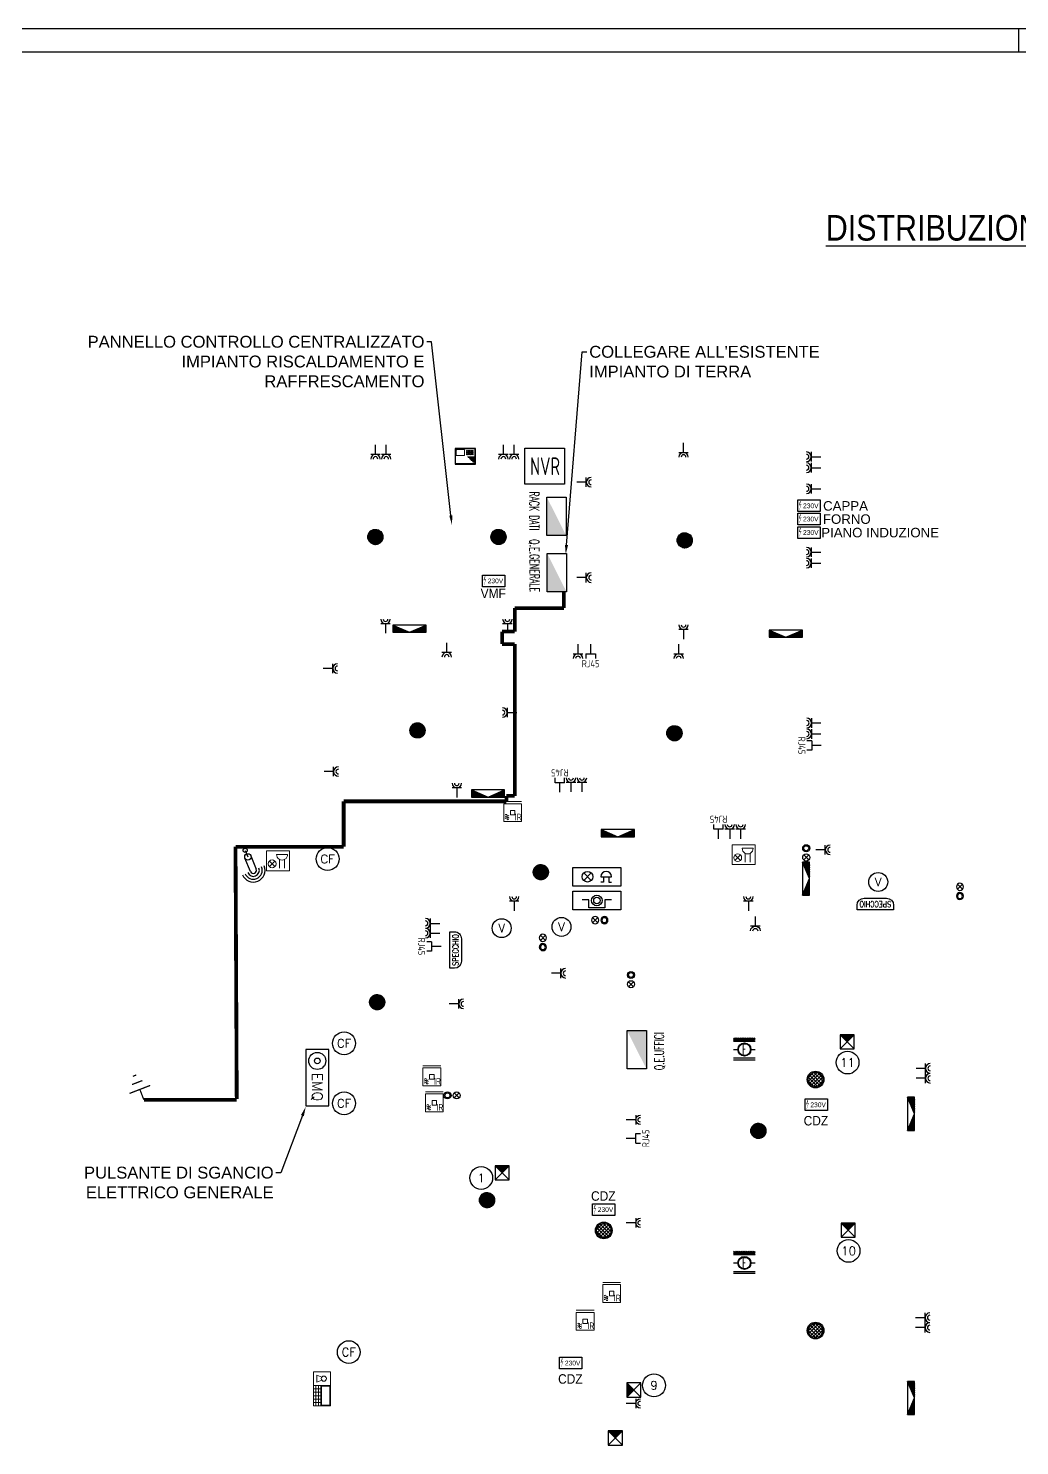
# Model space of a CAD drawing. Header units: millimetres. Extents: x 10519 to 85911, y -3857 to 53173.
# Drawn here: x 12641 to 14731, y -876 to 2112 of the extents above; entities that cross this region are included whole.
import ezdxf
from ezdxf import colors
from ezdxf.entities.mleader import LeaderData, LeaderLine
from ezdxf.enums import TextEntityAlignment as Align
from ezdxf.math import Vec2, Vec3

# ---------------------------------------------------------------- set-up
doc = ezdxf.new("R2010")
doc.units = ezdxf.units.MM
doc.linetypes.add('CENTER', pattern=[2, 1.25, -0.25, 0.25, -0.25])
doc.linetypes.add('CONTINUA', pattern=[0])
for name, color, linetype in [('FM', 240, 'Continuous'), ('IMP. ANTINCENDIO', 4, 'Continuous'), ('QUADRI', 164, 'Continuous'), ('RETE', 14, 'Continuous'), ('RI', 4, 'Continuous'), ('SER', 204, 'Continuous'), ('SERVIZI', 204, 'Continuous'), ('TERRA', 12, 'Continuous'), ('TESTI', 7, 'Continuous'), ('VENT', 40, 'Continuous')]:
    doc.layers.add(name, color=color, linetype=linetype)
doc.layers.add('I - Elettrici', color=240, linetype='Continuous', lineweight=15)
doc.styles.add('2', font='SIMPLEX')
doc.styles.add('ARIAL', font='arial.ttf', dxfattribs={"width": 0.9})
doc.styles.add('IMP-15', font='romans.shx', dxfattribs={"width": 0.6, "height": 7.5})
doc.styles.add('ISOCPEUR', font='isocpeur.ttf')
doc.styles.add('leving', font='simplex.shx', dxfattribs={"width": 0.6})
doc.styles.add('ROMANS', font='romans', dxfattribs={"height": 2.5})
doc.styles.add('simplex.shx', font='simplex.shx', dxfattribs={"width": 0.6})
doc.styles.add('SPAC', font='isocp')
doc.styles.get("Standard").update_dxf_attribs({"font": 'arial.ttf'})
pattern_1 = [(45, (-1.689194822470016, -1.877799873054027), (-0.179605122421383, 0.1796051224213831), [])]

# ---------------------------------------------------------------- blocks, each defined once
blk = doc.blocks.new('Quadro di piano')
blk.add_lwpolyline([(-36.25, 0), (44.24999999999999, 0), (44.24999999999999, -40.49999999999999), (-36.25, -40.49999999999999)], close=True)
blk.add_solid([(44.24999999999999, 0), (-36.25, 0), (-36.25, -40.49999999999999)])
at = {"style": 'IMP-15', "width": 0.6}
for tag, p in [('DENOMINAZIONE', (6.031711748832094, -60.5)), ('CODICE', (6.031711748832094, -50.5))]:
    blk.add_attdef(tag, text='', height=7.5, dxfattribs=at).set_placement(p, align=Align.CENTER)
blk = doc.blocks.new('Rack di piano')
blk.add_lwpolyline([(-36.25, 0), (44.24999999999999, 0), (44.24999999999999, -40.49999999999999), (-36.25, -40.49999999999999)], close=True)
blk.add_solid([(44.24999999999999, 0), (-36.25, 0), (-36.25, -40.49999999999999)])
at = {"style": 'IMP-15', "width": 0.6}
for tag, p in [('NOTASX', (-38.75, -33.5)), ('IP', (41.74999999999999, -38))]:
    blk.add_attdef(tag, text='', height=7.5, dxfattribs=at).set_placement(p, align=Align.RIGHT)
blk.add_attdef('NOTADX', (46.74999999999999, -18.5), '', height=7.5, dxfattribs=at)
for tag, p in [('DENOMINAZIONE', (6.031711748832094, -60.5)), ('CODICE', (6.031711748832094, -50.5))]:
    blk.add_attdef(tag, text='', height=7.5, dxfattribs=at).set_placement(p, align=Align.CENTER)
blk = doc.blocks.new('Riv Incendio Controsoffitto')
h = blk.add_hatch()
h.set_pattern_fill('ANSI31', color=256, scale=0.55)
h.set_pattern_definition([(45, (0.8309626492892986, -11.83273670410008), (-1.234785216647008, 1.234785216647008), [])])
h.paths.add_polyline_path([(-31.19240684455844, 14.97834110852964), (-31.19240684455843, 8.078194321567208), (14.57315385877247, 8.07819432156721), (14.57315385877247, 14.97834110852964)])
for p, q in [((-31.19240684455843, 8.078194321567208), (14.57315385877247, 8.078194321567208)), ((-31.19240684455844, -9.767988149429575), (-22.05962649289299, -9.767988149429584)), ((-31.19240684455842, -27.61417062042636), (14.57315385877246, -27.61417062042636)), ((5.440373507107023, -9.767988149429584), (14.57315385877247, -9.767988149429595)), ((-31.19240684455842, -31.46417062042637), (14.57315385877246, -31.46417062042637))]:
    blk.add_line(p, q)
for radius in [13.75, 12.65]:
    blk.add_circle((-8.30962649289298, -9.767988149429584), radius)
at = {"ltscale": 0.3, "insert": (-8.30962649289298, -9.767988149429584), "char_height": 22, "width": 30.82350944771315, "attachment_point": 5, "style": 'simplex.shx'}
blk.add_mtext('F', dxfattribs=at)
blk = doc.blocks.new('Rivelatore fumo in ambiente')
at = {"layer": 'RI'}
h = blk.add_hatch(dxfattribs=at)
h.set_pattern_fill('ANSI31', color=256, scale=0.08)
h.set_pattern_definition(pattern_1)
h.paths.add_polyline_path([(-8.445974112350084, 6.611000634729863, 0.4142135623730951), (-24.44597411235009, -9.388999365270138), (-8.445974112350084, -9.388999365270138)])
h = blk.add_hatch(dxfattribs=at)
h.set_pattern_fill('ANSI31', color=256, scale=0.08)
h.set_pattern_definition(pattern_1)
h.paths.add_polyline_path([(-8.445974112350084, 6.611000634729863), (-8.445974112350086, -9.388999365270138), (7.554025887649914, -9.388999365270138, 0.4142135623730951)])
h = blk.add_hatch(dxfattribs=at)
h.set_pattern_fill('ANSI31', color=256, scale=0.08)
h.set_pattern_definition(pattern_1)
h.paths.add_polyline_path([(-8.445974112350083, -9.388999365270138), (-24.44597411235009, -9.388999365270138, 0.4142135623730951), (-8.445974112350084, -25.38899936527014)])
h = blk.add_hatch(dxfattribs=at)
h.set_pattern_fill('ANSI31', color=256, scale=0.08)
h.set_pattern_definition(pattern_1)
h.paths.add_polyline_path([(7.554025887649914, -9.388999365270138), (-8.445974112350083, -9.388999365270138), (-8.445974112350084, -25.38899936527014, 0.4142135623730951)])
for p, q in [((-8.445974112350084, 6.611000634729863), (-8.445974112350084, -25.38899936527013)), ((7.554025887649914, -9.388999365270138), (-24.44597411235009, -9.388999365270138))]:
    blk.add_line(p, q, dxfattribs=at)
blk.add_circle((-8.445974112350086, -9.388999365270138), 16, dxfattribs=at)
blk = doc.blocks.new('*U30')
at = {"layer": 'FM'}
for p, q in [((-10, 0), (10, 0)), ((0, 0), (0, 20))]:
    blk.add_line(p, q, dxfattribs=at)
for radius in [10, 5]:
    blk.add_arc((0, -10), radius, 0, 180, dxfattribs=at)
blk = doc.blocks.new('*U36')
at = {"layer": 'SERVIZI'}
for p, q in [((-9.999999999999998, 0), (10.00000000000001, 0)), ((-9.999999999999998, 0), (-9.999999999999998, -10)), ((0, 19.99999999999999), (0, 0)), ((10.00000000000001, 0), (10.00000000000001, -10))]:
    blk.add_line(p, q, dxfattribs=at)
at = {"layer": 'SERVIZI', "style": 'SPAC', "width": 0.8}
blk.add_text('RJ45', height=15, dxfattribs=at).set_placement((0, -21.03133203075072), align=Align.MIDDLE_CENTER)
blk = doc.blocks.new('WCspecchio')
at = {"layer": 'FM'}
blk.add_lwpolyline([(-25.7113368309183, 0), (25.7113368309183, 0), (25.71133683091876, -6.487491494081041, -0.4142135623730951), (15.71133683091875, -16.48749149408104), (-15.7113368309183, -16.48749149408104, -0.4142135623730951), (-25.7113368309183, -6.487491494081041)], format="xyb", close=True, dxfattribs=at)
at = {"layer": 'TESTI', "linetype": 'CONTINUA', "style": '2', "width": 0.8}
blk.add_text('SPECCHIO', height=8, dxfattribs=at).set_placement((-0.0402811639578431, -12.09948095869276), align=Align.CENTER)
blk = doc.blocks.new('CIVI-WCDIS-02')
for p, q in [((11.69669914109658, 5.303300858893861), (22.30330085890478, -5.303300858895227)), ((22.30330085890205, 5.303300858900683), (11.69669914110204, -5.303300858896592))]:
    blk.add_line(p, q)
blk.add_lwpolyline([(-2.5, -7.5, 0, 0, 0), (-2.5, -15, 3.75, 0, 0), (-2.5, -22.5, 0, 0, 0)], format="xyseb")
for centre, radius in [((-2.5, 0), 7.5), ((-2.5, 0), 5.25), ((17, -9e-16), 7.500000000002776)]:
    blk.add_circle(centre, radius)
at = {"style": 'IMP-15', "width": 0.6, "flags": 4}
blk.add_attdef('NOTASX', text='', height=7.5, dxfattribs=at).set_placement((-22.50000000000068, -3.26232245701e-05), align=Align.MIDDLE_RIGHT)
blk.add_attdef('NOTADX', text='', height=7.5, dxfattribs=at).set_placement((32.80184139308696, -3.26232245701e-05), align=Align.MIDDLE_LEFT)
at = {"style": 'IMP-15', "width": 0.6}
blk.add_attdef('CODICE', text='', height=7.5, dxfattribs=at).set_placement((0.3423592457041558, -34.45221759635077), align=Align.TOP_CENTER)
blk = doc.blocks.new('CIVI-WCTAC-01')
for p, q in [((3.696699141095223, 5.303300858892497), (14.30330085890341, -5.303300858896592)), ((14.30330085890068, 5.303300858899318), (3.69669914110068, -5.303300858897956))]:
    blk.add_line(p, q)
for centre, radius in [((-10.50000000000136, -1.3649e-12), 7.5), ((-10.50000000000136, -1.3649e-12), 5.25), ((9.000000000000682, 6.812e-13), 7.5)]:
    blk.add_circle(centre, radius)
at = {"style": 'IMP-15', "width": 0.6, "flags": 4}
blk.add_attdef('NOTASX', text='', height=7.5, dxfattribs=at).set_placement((-22.7182696660837, -3.26232245701e-05), align=Align.MIDDLE_RIGHT)
blk.add_attdef('NOTADX', text='', height=7.5, dxfattribs=at).set_placement((20.95082060828659, -3.26232245701e-05), align=Align.MIDDLE_LEFT)
at = {"style": 'IMP-15', "width": 0.6}
blk.add_attdef('CODICE', text='', height=7.5, dxfattribs=at).set_placement((0.3423592457041593, -12.27037842778898), align=Align.TOP_CENTER)
blk = doc.blocks.new('BLQUA')
for p, q in [((15, 15), (-15, -15)), ((15, -15), (-15, 15)), ((0.707106781186667, 0.707106781186667), (-13.58578643762667, 15)), ((1.414213562373333, 1.414213562373333), (-12.17157287525333, 15)), ((2.12132034356, 2.121320343559546), (-10.75735931288, 15)), ((2.828427124746667, 2.828427124746212), (-9.343145750507574, 15)), ((3.535533905933334, 3.535533905932425), (-7.928932188135149, 15)), ((4.242640687120001, 4.242640687119092), (-6.514718625760906, 15)), ((4.949747468305758, 4.949747468305758), (-5.100505063388482, 15)), ((5.656854249492425, 5.656854249492425), (-3.686291501015148, 15)), ((6.363961030679092, 6.363961030679092), (-2.272077938641814, 15)), ((7.07106781186485, 7.071067811865759), (-0.8578643762684806, 15)), ((7.778174593051517, 7.778174593051971), (0.5563491861048533, 15)), ((8.485281374238184, 8.485281374238639), (1.970562748477277, 15)), ((9.19238815542485, 9.19238815542485), (3.384776310850611, 15)), ((9.899494936611516, 9.899494936611516), (4.798989873223035, 15)), ((10.60660171779818, 10.60660171779818), (6.213203435596369, 15)), ((11.31370849898485, 11.31370849898485), (7.627416997969703, 15)), ((12.02081528017152, 12.02081528017152), (9.041630560343037, 15)), ((12.72792206135818, 12.72792206135773), (10.45584412271637, 15)), ((13.43502884254485, 13.4350288425444), (11.8700576850897, 15)), ((14.14213562373152, 14.14213562373061), (13.28427124746122, 15))]:
    blk.add_line(p, q)
blk.add_lwpolyline([(-15, -15), (15, -15), (15, 15), (-15, 15)], close=True)
blk = doc.blocks.new('16A')
at = {"layer": 'FM'}
for p, q in [((-10, 0), (10, 0)), ((0, 0), (0, 20))]:
    blk.add_line(p, q, dxfattribs=at)
for radius in [10, 5]:
    blk.add_arc((0, -10), radius, 0, 180, dxfattribs=at)
blk = doc.blocks.new('Diffusore sonoro a controsoffitto')
at = {"layer": 'SERVIZI', "ltscale": 15}
h = blk.add_hatch(dxfattribs=at)
h.set_pattern_fill('ANSI37', color=256, scale=1.65)
h.set_pattern_definition([(45, (90447.59426358789, 60881.36756806298), (-3.704355649941025, 3.704355649941025), []), (135, (90447.59426358789, 60881.36756806298), (-3.704355649941025, -3.704355649941025), [])])
h.paths.add_polyline_path([(-15.88043164316754, -0.2170253163328084, 1), (14.91956835683245, -0.2170253163328084, 1)])
at = {"layer": 'SERVIZI'}
blk.add_circle((-0.4804316431821008, -0.2170253163328084), 17.6, dxfattribs=at)
at = {"layer": 'SERVIZI', "ltscale": 15}
blk.add_circle((-0.4804316431675489, -0.2170253163328084), 15.4, dxfattribs=at)
blk = doc.blocks.new('SENS')
at = {"lineweight": 9}
for p, q in [((1099.134747244226, 657.3804964153707), (1098.926747244226, 657.3804964153707)), ((1098.926747244226, 657.3804964153707), (1098.926747244226, 657.1724964153706)), ((1099.134747244226, 657.1724964153706), (1099.134747244226, 657.3804964153707)), ((1098.926747244226, 657.1724964153706), (1099.134747244226, 657.1724964153706)), ((1099.134747244226, 657.1470358898476), (1098.926747244226, 657.1470358898476))]:
    blk.add_line(p, q, dxfattribs=at)
blk.add_lwpolyline([(1099.056747244226, 657.2504964153708), (1099.056747244226, 657.3024964153707), (1099.004747244226, 657.3024964153707), (1099.004747244226, 657.2504964153708)], close=True, dxfattribs=at)
for points in [[(1099.116547244226, 657.3492964153706, -1), (1099.095747244226, 657.3492964153706, 1), (1099.074947244226, 657.3492964153706, 1)], [(1099.116547244226, 657.3284964153708, -1), (1099.095747244226, 657.3284964153708, 1), (1099.074947244226, 657.3284964153708, 1)], [(1099.116547244226, 657.3076964153706, -1), (1099.095747244226, 657.3076964153706, 1), (1099.074947244226, 657.3076964153706, 1)]]:
    blk.add_lwpolyline(points, format="xyb", dxfattribs=at)
at = {"lineweight": 9, "style": 'SPAC', "width": 0.8}
blk.add_text('IR', height=0.0779999999999956, rotation=180, dxfattribs=at).set_placement((1098.965747244226, 657.3674964153706), align=Align.CENTER)
blk = doc.blocks.new('OPVE-ALIM-230')
blk.add_lwpolyline([(-9.455198567473415, 15.33333333333333), (84.57134309618633, 15.33333333333333), (84.57134309618633, -33.73333333333333), (-9.455198567473415, -33.73333333333333)], close=True)
at = {"linetype": 'Continuous'}
blk.add_lwpolyline([(1.802174335885014, 10.17571498164713, 3.199999999999999, 2.133333333333333, 0), (-3.531158997448319, -5.824285018352869, 2.133333333333333, 1.599999999999999, 0), (4.46884100255168, -3.157618351686203, 1.599999999999999, 1.066666666666666, 0), (-0.8644923307816538, -19.1576183516862, 4.266666666666666, 0, 0), (-3.531158997448319, -27.15761835168621, 4.266666666666666, 2.133333333333333, 0)], format="xyseb", dxfattribs=at)
at = {"style": 'ARIAL'}
blk.add_text('230V', height=20, dxfattribs=at).set_placement((12.67501831482829, -9.2), align=Align.MIDDLE_LEFT)
at = {"style": 'IMP-15', "width": 0.6}
blk.add_attdef('CODICE', text='', height=20, dxfattribs=at).set_placement((46.56953954396521, -63.2), align=Align.MIDDLE_CENTER)
blk = doc.blocks.new('BLCF')
blk.add_circle((0, 0), 20)
at = {"style": 'ROMANS'}
blk.add_text('CF', height=15, dxfattribs=at).set_placement((0, 0), align=Align.MIDDLE)
blk = doc.blocks.new('*U122')
at = {"layer": 'SERVIZI'}
for p, q in [((-10.46598108406978, 12.53160484207341), (-18.73355428519979, 42.02475285304994)), ((-5.840497531045287, 45.63895810714872), (2.427075670077714, 16.14581009617024)), ((0, 0), (-4.019452706996525, 14.33870746912358))]:
    blk.add_line(p, q, dxfattribs=at)
for centre, radius in [((-4.019452706996525, 14.33870746912358), 6.695024124011977), ((0, 0), 4.318067000378504)]:
    blk.add_circle(centre, radius, dxfattribs=at)
for radius in [24.69502412401197, 18.69502412401197, 12.69502412401197, 6.695024124011977]:
    blk.add_arc((-12.28702590811953, 43.83185548010206), radius, 15.659343932352, 195.6593439323519, dxfattribs=at)
blk = doc.blocks.new('RIVA-CR-01_BIS')
for p, q in [((21.57102682143159, 32.87013610885424), (-21.57102682143159, 32.87013610885424)), ((-21.57102682143159, 32.87013610885424), (-21.57102682143159, 0)), ((21.57102682143159, 0), (21.57102682143159, 32.87013610885424)), ((-21.57102682143159, 0), (21.57102682143159, 0))]:
    blk.add_line(p, q)
at = {"linetype": 'Continuous', "lineweight": 9}
for p, q in [((-20.54383506802697, 1.027191753382794), (-20.54383506802697, 31.84294435544871)), ((-20.54383506802697, 31.84294435544871), (0, 31.84294435544871)), ((20.54383506802697, 31.84294435544871), (0, 31.84294435544871)), ((20.54383506802697, 1.027191753382794), (20.54383506802697, 31.84294435544871)), ((0, 1.027191753382794), (-20.54383506802697, 1.027191753382794)), ((0, 1.027191753382794), (20.54383506802697, 1.027191753382794))]:
    blk.add_line(p, q, dxfattribs=at)
at = {"lineweight": 9}
for p, q in [((4.918835068026965, 15.08969175338279), (18.98133506802696, 15.08969175338279)), ((6.481335068026965, 13.52719175338279), (18.98133506802696, 13.52719175338279)), ((8.043835068026965, 11.96469175338279), (18.98133506802696, 11.96469175338279)), ((9.606335068026965, 10.40219175338279), (18.98133506802696, 10.40219175338279)), ((11.16883506802696, 8.839691753382795), (18.98133506802696, 8.839691753382795)), ((12.73133506802696, 7.277191753382794), (18.98133506802696, 7.277191753382794)), ((14.29383506802696, 5.714691753382794), (18.98133506802696, 5.714691753382794)), ((15.85633506802696, 4.152191753382794), (18.98133506802696, 4.152191753382794))]:
    blk.add_line(p, q, dxfattribs=at)
at = {"linetype": 'Continuous', "lineweight": 9}
for points in [[(-10.25020516411314, 17.95414331463234), (-17.95414331462962, 17.95414331463234, -0.4142135623730949), (-18.98133506802696, 18.98133506803333), (-18.98133506802696, 29.25325260204317, -0.4142135623730949), (-17.95414331462962, 30.28044435544871), (-10.25020516411314, 30.28044435544871)], [(-10.25020516411314, 17.95414331463234), (-2.546267013596661, 17.95414331463234, 0.4142135623730949), (-1.519075260192039, 18.98133506803333), (-1.519075260192039, 29.25325260204317, 0.4142135623730949), (-2.546267013596661, 30.28044435544871), (-10.25020516411314, 30.28044435544871)]]:
    blk.add_lwpolyline(points, format="xyb", dxfattribs=at)
for centre in [(3.34922938352247, 27.73417734184477), (3.34922938352247, 24.11729383503825), (3.34922938352247, 20.50041032823628), (6.430804643732699, 27.73417734184477), (6.430804643732699, 24.11729383503825), (6.430804643732699, 20.50041032823628), (9.512379903928377, 27.73417734184477), (9.512379903928377, 24.11729383503825), (9.512379903928377, 20.50041032823628), (12.59395516412041, 27.73417734184477), (12.59395516412041, 24.11729383503825), (12.59395516412041, 20.50041032823628), (15.67553042431245, 27.73417734184477), (15.67553042431245, 24.11729383503825), (15.67553042431245, 20.50041032823628)]:
    blk.add_circle(centre, 1.027191753401577, dxfattribs=at)
blk = doc.blocks.new('*U111')
at = {"layer": 'FM'}
for p, q in [((-10, 0), (10, 0)), ((0, 0), (0, 20))]:
    blk.add_line(p, q, dxfattribs=at)
for radius in [10, 5]:
    blk.add_arc((0, -10), radius, 0, 180, dxfattribs=at)
blk = doc.blocks.new('*U112')
at = {"layer": 'FM'}
for p, q in [((-10, 0), (10, 0)), ((0, 0), (0, 20))]:
    blk.add_line(p, q, dxfattribs=at)
for radius in [10, 5]:
    blk.add_arc((0, -10), radius, 0, 180, dxfattribs=at)
blk = doc.blocks.new('C')
blk.add_circle((0, 0), 20)
at = {"style": 'ROMANS'}
blk.add_attdef('S', text='', height=18, dxfattribs=at).set_placement((0, 0), align=Align.MIDDLE_CENTER)
blk = doc.blocks.new('Qtes')
at = {"layer": 'VENT', "linetype": 'Continuous'}
for p, q in [((-34.99999999999977, 15), (2.274e-13, 0)), ((-34.99999999999977, 13.36804862017197), (-3.807886552931677, 0)), ((-34.99999999999977, 11.73609724034395), (-7.615773105863127, 0)), ((-34.99999999999977, 10.10414586051592), (-11.42365965879548, 0)), ((-34.99999999999977, 8.472194480688813), (-15.23154621172739, 0)), ((-34.99999999999977, 6.840243100860789), (-19.03943276465929, 0)), ((-34.99999999999977, 5.208291721032765), (-22.84731931759075, 0)), ((-34.99999999999977, 3.57634034120474), (-26.6552058705222, 0)), ((-34.99999999999977, 1.944388961376716), (-30.4630924234541, 0)), ((2.274e-13, 0), (35.00000000000023, 15)), ((34.99999999999977, 13.36804862017197), (3.807886552932131, 0)), ((34.99999999999977, 11.73609724034395), (7.615773105863581, 0)), ((34.99999999999977, 10.10414586051592), (11.42365965879548, 0)), ((34.99999999999977, 8.472194480688813), (15.23154621172739, 0)), ((34.99999999999977, 6.840243100860789), (19.03943276465929, 0)), ((34.99999999999977, 5.208291721032765), (22.84731931759075, 0)), ((34.99999999999977, 3.57634034120474), (26.65520587052265, 0)), ((34.99999999999977, 1.944388961376716), (30.4630924234541, 0))]:
    blk.add_line(p, q, dxfattribs=at)
at = {"layer": 'VENT'}
for p, q in [((-34.99999999999977, 15), (-34.99999999999977, 0)), ((35.00000000000023, 15), (-34.99999999999977, 15)), ((-34.99999999999977, 0.0716485793827815), (-34.78505426185234, 0)), ((-34.99999999999977, 0), (35.00000000000023, 0)), ((34.78505426185279, 0), (35.00000000000023, 0.0716485793827815)), ((35.00000000000023, 0), (35.00000000000023, 15))]:
    blk.add_line(p, q, dxfattribs=at)
blk = doc.blocks.new('*U118')
at = {"layer": 'FM'}
for p, q in [((-10, 0), (10, 0)), ((0, 0), (0, 20))]:
    blk.add_line(p, q, dxfattribs=at)
for radius in [10, 5]:
    blk.add_arc((0, -10), radius, 0, 180, dxfattribs=at)
blk = doc.blocks.new('TER1')
at = {"const_width": 0.2152286527098424}
for points in [[(0, -0.625), (0, 0)], [(-1.875, -1.875), (1.875, -1.875)], [(0, -0.625), (0, -1.875)], [(-0.9375, -3.125), (0.9375, -3.125)], [(-0.3125, -4.375), (0.3125, -4.375)]]:
    blk.add_lwpolyline(points, dxfattribs=at)
blk = doc.blocks.new('Pemq')
for p, q in [((78.80827622308243, 20), (-20, 20)), ((-20, 20), (-20, -20)), ((78.80827622308243, -20), (78.80827622308243, 20)), ((-20, -20), (78.80827622308243, -20))]:
    blk.add_line(p, q)
for radius in [15, 5]:
    blk.add_circle((0, 0), radius)
at = {"style": 'ROMANS'}
blk.add_attdef('EMQ', (20.6200359781742, -8.889416137040826), '', height=18, dxfattribs=at)
blk = doc.blocks.new('RIVS-SOA-01')
for p, q in [((-22.5, 8.75), (22.5, 8.75)), ((-22.5, -8.75), (-22.5, 8.75)), ((-12.28553390593333, 3.535533905931515), (-5.214466094068484, -3.535533905933334)), ((-5.214466094068484, 3.535533905933334), (-12.28553390593151, -3.535533905933334)), ((22.5, 8.75), (22.5, -8.75)), ((22.5, -8.75), (-22.5, -8.75))]:
    blk.add_line(p, q)
blk.add_lwpolyline([(13.75, 0, 0.9999999999996362), (3.75, 0)], format="xyb", close=True)
for points in [[(6.25, 0), (6.25, -5), (3.75, -5)], [(11.25, 0), (11.25, -5), (13.75, -5)]]:
    blk.add_lwpolyline(points)
blk.add_circle((-8.75, -1.819e-12), 5)
at = {"lineweight": 0, "style": 'IMP-15', "width": 0.6, "flags": 4}
blk.add_attdef('NOTASX', text='', height=7.5, dxfattribs=at).set_placement((-26.25, -2.5), align=Align.RIGHT)
blk.add_attdef('NOTADX', (26.25, -2.5), '', height=7.5, dxfattribs=at)
blk.add_attdef('CODICE', text='', height=7.5, dxfattribs=at).set_placement((0, -13.75000000000182), align=Align.MIDDLE_CENTER)
blk = doc.blocks.new('RIVI-P-01')
for p, q in [((-22.5, -8.75), (-22.5, 8.75)), ((-22.5, 8.75), (22.5, 8.75)), ((22.5, 8.75), (22.5, -8.75)), ((22.5, -8.75), (-22.5, -8.75))]:
    blk.add_line(p, q)
blk.add_lwpolyline([(13.73776545869805, 0.7310064382727433), (7.487765458698049, 0.7310064382727433), (7.487765458698049, -6.768993561727256), (-7.51223454130195, -6.768993561727256), (-7.51223454130195, 0.7310064382727433), (-13.76223454130195, 0.7310064382727433)])
for radius in [5, 3]:
    blk.add_circle((0, 0), radius)
at = {"lineweight": 0, "style": 'IMP-15', "width": 0.6, "flags": 4}
blk.add_attdef('NOTASX', text='', height=7.5, dxfattribs=at).set_placement((-23.75, -2.5), align=Align.RIGHT)
blk.add_attdef('NOTADX', (23.75, -2.5), '', height=7.5, dxfattribs=at)
for tag, p in [('CODICE', (1.25, -13.75000000000182)), ('TIPO', (1.25, -23.75000000000182))]:
    blk.add_attdef(tag, text='', height=7.5, dxfattribs=at).set_placement(p, align=Align.MIDDLE_CENTER)
blk = doc.blocks.new('*U128')
at = {"layer": 'FM'}
for p, q in [((-10, 0), (10, 0)), ((0, 0), (0, 20))]:
    blk.add_line(p, q, dxfattribs=at)
for radius in [10, 5]:
    blk.add_arc((0, -10), radius, 0, 180, dxfattribs=at)
blk = doc.blocks.new('*U129')
at = {"layer": 'FM'}
for p, q in [((-10, 0), (10, 0)), ((0, 0), (0, 20))]:
    blk.add_line(p, q, dxfattribs=at)
for radius in [10, 5]:
    blk.add_arc((0, -10), radius, 0, 180, dxfattribs=at)
blk = doc.blocks.new('*U130')
at = {"layer": 'SERVIZI'}
for p, q in [((-9.999999999999998, 0), (10.00000000000001, 0)), ((-9.999999999999998, 0), (-9.999999999999998, -10)), ((0, 19.99999999999999), (0, 0)), ((10.00000000000001, 0), (10.00000000000001, -10))]:
    blk.add_line(p, q, dxfattribs=at)
at = {"layer": 'SERVIZI', "style": 'SPAC', "width": 0.8}
blk.add_text('RJ45', height=15, dxfattribs=at).set_placement((0, -21.03133203075072), align=Align.MIDDLE_CENTER)
blk = doc.blocks.new('CIVE-WCALL-01')
at = {"lineweight": 0}
for p, q in [((-16.20808264745653, 14.57692081081401), (15.75436166256497, 14.57692081081401)), ((-16.20808264745653, -13.25069698694287), (-16.20808264745653, 14.57692081081401)), ((-9.416283584541816, 2.690325348346959), (-9.416283584543635, -9.755447211312458)), ((-2.213104946142266, 2.787270658920533), (-2.213104946142266, -9.755447211312458)), ((4.154723485204158, -7.40003731890556), (11.96235344219531, 0.4075926380864985)), ((4.186442898149834, 0.4032098769994264), (11.99410863153389, -7.40445585638281)), ((15.75436166256497, 14.57692081081401), (15.75436166256497, -13.25069698694287)), ((15.75436166256497, -13.25069698694287), (-16.20808264745653, -13.25069698694287))]:
    blk.add_line(p, q, dxfattribs=at)
blk.add_lwpolyline([(-13.5978138585433, 9.755447211311548), (1.736064926826657, 9.755447211311548, -1.030754105015023)], format="xyb", close=True, dxfattribs=at)
blk.add_circle((8.076607438910287, -3.514291315621449), 5.520887224748526, dxfattribs=at)
at = {"lineweight": 0, "style": 'IMP-15', "width": 0.6}
blk.add_attdef('NOTASX', text='', height=7.5, dxfattribs=at).set_placement((-19.15239783213059, -1.878210503142327), align=Align.MIDDLE_RIGHT)
blk.add_attdef('NOTADX', text='', height=7.5, dxfattribs=at).set_placement((17.62724827581041, -1.878210503142327), align=Align.MIDDLE_LEFT)
blk.add_attdef('CODICE', text='', height=7.5, dxfattribs=at).set_placement((-0.5400253779589548, -15.9589162531507), align=Align.TOP_CENTER)
blk = doc.blocks.new('Controllo accessi')
at = {"lineweight": 9}
for p, q in [((-91515.55613061729, 684.9894453747316), (-91515.55613061729, 647.4894453747316)), ((-91485.55613061729, 684.9894453747316), (-91515.55613061729, 684.9894453747316)), ((-91485.55613061729, 647.4894453747316), (-91485.55613061729, 684.9894453747316)), ((-91485.55613061786, 684.9894453747329), (-91440.55613061693, 684.9894453747329)), ((-91485.55613061786, 647.4894453747329), (-91485.55613061786, 684.9894453747329)), ((-91440.55613061693, 684.9894453747329), (-91440.55613061693, 647.4894453747329)), ((-91504.16926930343, 665.6783139878703), (-91508.05613061729, 654.9894453747315)), ((-91508.05613061729, 654.9894453747315), (-91493.05613061729, 654.9894453747315)), ((-91493.05613061729, 654.9894453747315), (-91496.94299193114, 665.6783139878703)), ((-91485.55613061786, 663.2394453747256), (-91440.55613061693, 663.2394453747256)), ((-91485.55613061786, 657.9894453747328), (-91440.55613061693, 657.9894453747328)), ((-91478.05613061693, 663.2394453747256), (-91478.05613061693, 647.4894453747329)), ((-91470.55613061786, 663.2394453747256), (-91470.55613061786, 647.4894453747329)), ((-91463.05613061693, 663.2394453747256), (-91463.05613061693, 647.4894453747329)), ((-91455.55613061786, 663.2394453747256), (-91455.55613061786, 647.4894453747329)), ((-91448.05613061786, 663.2394453747256), (-91448.05613061786, 647.4894453747329)), ((-91515.55613061729, 647.4894453747316), (-91485.55613061729, 647.4894453747316)), ((-91485.55613061786, 652.7394453747255), (-91440.55613061693, 652.7394453747255)), ((-91440.55613061693, 647.4894453747329), (-91485.55613061786, 647.4894453747329))]:
    blk.add_line(p, q, dxfattribs=at)
blk.add_lwpolyline([(-91484.05613061693, 683.4894453747328), (-91442.05613061693, 683.4894453747328), (-91442.05613061693, 664.7394453747328), (-91484.05613061693, 664.7394453747328)], close=True, dxfattribs=at)
blk.add_circle((-91500.55613061729, 669.9894453747315), 5.625, dxfattribs=at)
blk = doc.blocks.new('*U131')
at = {"layer": 'SERVIZI'}
for p, q in [((-9.999999999999998, 0), (10.00000000000001, 0)), ((-9.999999999999998, 0), (-9.999999999999998, -10)), ((0, 19.99999999999999), (0, 0)), ((10.00000000000001, 0), (10.00000000000001, -10))]:
    blk.add_line(p, q, dxfattribs=at)
at = {"layer": 'SERVIZI', "style": 'SPAC', "width": 0.8}
blk.add_text('RJ45', height=15, dxfattribs=at).set_placement((0, -21.03133203075072), align=Align.MIDDLE_CENTER)

msp = doc.modelspace()

# ---------------------------------------------------------------- linework, layer by layer
msp.add_line((14729.74419556753, 2063.103760219534), (14729.74419556753, 2112.480252274996))
for points in [[(10518.50936002767, 2112.480252274996), (18958.15896965083, 2112.480252274996), (18958.15896965083, -3857.144536400156), (10518.50936002767, -3857.144536400156)], [(10567.88909755012, 2063.103760219534), (18908.74909755012, 2063.103760219534), (18908.74909755012, -3807.756239780465), (10567.88909755012, -3807.756239780465)]]:
    msp.add_lwpolyline(points, close=True)
for centre in [(14368.46349744394, -67.99819823760481), (13596.015513975, -311.3286249850207), (14370.6116497544, -465.0971464212926), (13960.30871917988, -748.6242334121052)]:
    msp.add_circle(centre, 24)
at = {"layer": 'FM'}
for points in [[(13598.74250663954, 959.7259998513198), (13645.75577747137, 959.7259998513198), (13645.75577747137, 935.1926665179865), (13598.74250663954, 935.1926665179865)], [(14279.03981107208, -144.830244679229), (14326.05308190391, -144.830244679229), (14326.05308190391, -169.3635780125623), (14279.03981107208, -169.3635780125623)], [(13830.77738514091, -365.7632922227999), (13877.79065597274, -365.7632922227999), (13877.79065597274, -390.2966255561332), (13830.77738514091, -390.2966255561332)], [(13761.42894263289, -689.3286693112672), (13808.44221346472, -689.3286693112672), (13808.44221346472, -713.8620026446005), (13761.42894263289, -713.8620026446005)]]:
    msp.add_lwpolyline(points, close=True, dxfattribs=at)
at = {"layer": 'FM', "linetype": 'Continuous'}
for points in [[(13604.37119309121, 957.1471906754766, 1.599999999999999, 1.066666666666666, 0), (13601.70452642455, 949.1471906754766, 1.066666666666666, 0.8, 0), (13605.70452642455, 950.4805240088099, 0.8, 0.5333333333333333, 0), (13603.03785975788, 942.4805240088099, 2.133333333333333, 0, 0), (13601.70452642455, 938.4805240088098, 2.133333333333333, 1.066666666666666, 0)], [(14284.66849752376, -147.4090538550722, 1.599999999999999, 1.066666666666666, 0), (14282.0018308571, -155.4090538550722, 1.066666666666666, 0.8, 0), (14286.0018308571, -154.0757205217389, 0.8, 0.5333333333333333, 0), (14283.33516419043, -162.0757205217389, 2.133333333333333, 0, 0), (14282.0018308571, -166.0757205217389, 2.133333333333333, 1.066666666666666, 0)], [(13836.40607159259, -368.3421013986431, 1.599999999999999, 1.066666666666666, 0), (13833.73940492593, -376.3421013986431, 1.066666666666666, 0.8, 0), (13837.73940492593, -375.0087680653098, 0.8, 0.5333333333333333, 0), (13835.07273825926, -383.0087680653098, 2.133333333333333, 0, 0), (13833.73940492593, -387.0087680653098, 2.133333333333333, 1.066666666666666, 0)], [(13767.05762908457, -691.9074784871104, 1.599999999999999, 1.066666666666666, 0), (13764.3909624179, -699.9074784871104, 1.066666666666666, 0.8, 0), (13768.3909624179, -698.5741451537771, 0.8, 0.5333333333333333, 0), (13765.72429575124, -706.5741451537771, 2.133333333333333, 0, 0), (13764.3909624179, -710.5741451537771, 2.133333333333333, 1.066666666666666, 0)]]:
    msp.add_lwpolyline(points, format="xyseb", dxfattribs=at)
at = {"layer": 'RETE', "linetype": 'CENTER', "ltscale": 25, "transparency": 33554687, "const_width": 8}
for points in [[(13770.40679963233, 924.4505997256055), (13770.40679963233, 890.1712944290775), (13770.40679963233, 890.1712944290775)], [(13666.79016739066, 890.1712944290775), (13666.79016739066, 840.7440150273615), (13666.79016739066, 840.7440150273615)], [(13770.40679963233, 890.1712944290775), (13666.79016739066, 890.1712944290775), (13666.79016739066, 890.1712944290775)], [(13640.05060975483, 840.7440150273615), (13640.05060975483, 814.2466092055547), (13640.05060975483, 814.2466092055547)], [(13666.79016739066, 840.7440150273615), (13640.05060975483, 840.7440150273615), (13640.05060975483, 840.7440150273615)], [(13640.05060975483, 814.2466092055547), (13666.79016739066, 814.2466092055547), (13666.79016739066, 814.2466092055547)], [(13666.79016739066, 494.3123216083622), (13666.79016739066, 814.2466092055547), (13666.79016739066, 814.2466092055547)], [(13306.02958964932, 386.8319024771715), (13306.02958964932, 482.8482868317805), (13306.02958964932, 482.8482868317805)], [(13306.02958964932, 482.8482868317805), (13649.34991653528, 482.8482868317805), (13649.34991653528, 482.8482868317805)], [(13649.34991653528, 482.8482868317805), (13649.34991653528, 494.3123216083622), (13649.34991653528, 494.3123216083622)], [(13649.34991653528, 494.3123216083622), (13666.79016739066, 494.3123216083622), (13666.79016739066, 494.3123216083622)], [(13078.05399438189, 386.8319024771701), (13306.02958964932, 386.8319024771715), (13306.02958964932, 386.8319024771715)]]:
    msp.add_lwpolyline(points, dxfattribs=at)
at = {"layer": 'SER'}
msp.add_lwpolyline([(13771.53547098153, 1227.039664956581), (13771.53547098153, 1151.20607263509), (13688.1151205496, 1151.20607263509), (13688.1151205496, 1227.039664956581)], close=True, dxfattribs=at)

# ---------------------------------------------------------------- block references
at = {"rotation": 186.5418716986594}
msp.add_blockref('*U122', (13098.44780245269, 379.4015429040002), dxfattribs=at)
at = {"xscale": -1}
msp.add_blockref('16A', (14174.02265931073, 219.7661386195614), dxfattribs=at)
for p in [(14301.45806667325, -103.6380326573526), (13854.92213525766, -421.8171244657314), (14301.45806667325, -632.8888164677992)]:
    msp.add_blockref('Diffusore sonoro a controsoffitto', p)
at = {"xscale": -1, "rotation": 89.9999999999985}
for p in [(13921.8860160096, -188.7022294160269), (13921.8860160096, -405.8312042654834), (13921.8860160096, -786.8202811413794)]:
    msp.add_blockref('16A', p, dxfattribs=at)
at = {"layer": 'FM'}
for name, p in [('*U30', (13373.04348134638, 1214.442927515199)), ('*U30', (13395.77061321975, 1214.442927515199)), ('*U30', (13642.76610686611, 1214.442927515199)), ('*U30', (13665.49323873948, 1214.442927515199)), ('*U30', (14022.65039955124, 1218.523589396511)), ('*U30', (13523.3860160096, 796.9826333827368)), ('*U30', (13800.13053398645, 793.7767682312005)), ('*U30', (14012.39199874372, 793.7767682312005)), ('BLQUA', (14367.49992393341, -24.24734651623294)), ('BLQUA', (13640.17462528948, -300.4303547866111)), ('BLQUA', (14369.64807624387, -421.3462946999206)), ('BLQUA', (13878.66107370663, -859.7808001436606))]:
    msp.add_blockref(name, p, dxfattribs=at)
for name, p, rotation in [('*U30', (14291.8820864565, 1209.278043033562), 270), ('*U30', (14291.8820864565, 1186.159063454026), 270), ('*U30', (13817.6535246687, 1155.552013315966), 90), ('*U30', (14291.8820864565, 1141.627167715), 270), ('*U30', (14291.8820864565, 1008.152270446597), 270), ('*U30', (14291.8820864565, 985.0332908670607), 270), ('*U30', (13817.6535246687, 954.3469958542337), 90), ('*U30', (13394.45410775368, 856.9826333827368), 180), ('*U30', (13651.26730358007, 856.9826333827368), 180), ('*U30', (14022.65039955124, 844.9826333827331), 180), ('*U30', (13283.10251077274, 762.896794433538), 90), ('*U30', (13650.8860160096, 669.847595570558), 270), ('*U30', (14292.40960208989, 647.889676865896), 270), ('*U30', (14292.40960208989, 624.7706972863597), 270), ('*U30', (13284.88601600959, 545.4494281795996), 90), ('*U30', (13544.56427610745, 510.9826333827368), 180), ('*U30', (13785.3284729287, 522.4590473024545), 180), ('*U30', (13808.44745250823, 522.4590473024545), 180), ('*U30', (14119.91412555616, 423.9826333827368), 180), ('*U30', (14143.0331051357, 423.9826333827368), 180), ('*U118', (14321.49814294131, 380.5077234172277), 90), ('*U30', (13665.65362372661, 271.9826333827332), 180), ('*U30', (14159.23131539857, 271.9826333827223), 180), ('*U129', (13488.62826704681, 225.4787224325355), 270), ('*U128', (13488.62826704681, 204.6132402243111), 270), ('*U112', (13764.10375734907, 120.1913180844421), 90), ('*U111', (13548.73562000342, 55.67626929306425), 90), ('*U30', (14532.70558782372, -80.27412913482839), 90), ('*U30', (14532.70558782372, -101.1396113430528), 90), ('*U30', (14531.8860160096, -605.9730019528797), 90), ('*U30', (14531.8860160096, -626.8384841611041), 90), ('BLQUA', (13917.85026846653, -758.4194549932434), 90)]:
    msp.add_blockref(name, p, dxfattribs=dict(at, rotation=rotation))
ref = msp.add_blockref('OPVE-ALIM-230', (14268.29247198209, 1110.389011423469), dxfattribs=dict(at, xscale=0.5, yscale=0.5, zscale=0.5))
ref.add_attrib('CODICE', 'CAPPA', dxfattribs={"layer": '0', "height": 20, "style": 'ARIAL'}).set_placement((14364.13934287123, 1115.662992045103), align=Align.TOP_CENTER)
ref = msp.add_blockref('OPVE-ALIM-230', (14268.29247198209, 1082.50361394587), dxfattribs=dict(at, xscale=0.5, yscale=0.5, zscale=0.5))
ref.add_attrib('CODICE', 'FORNO', dxfattribs={"layer": '0', "height": 20, "style": 'ARIAL'}).set_placement((14366.85714766792, 1087.777594567504), align=Align.TOP_CENTER)
ref = msp.add_blockref('OPVE-ALIM-230', (14268.29247198209, 1054.087717530072), dxfattribs=dict(at, xscale=0.5, yscale=0.5, zscale=0.5))
ref.add_attrib('CODICE', 'PIANO INDUZIONE', dxfattribs={"layer": '0', "height": 20, "style": 'ARIAL'}).set_placement((14437.07428340376, 1059.361698151706), align=Align.TOP_CENTER)
at = {"layer": 'FM', "xscale": 1.5, "yscale": 1.5}
for p, rotation in [((14426.91994649424, 253.7762520791912), 180), ((13529.69564381239, 169.3572556057861), 89.99999999999999)]:
    msp.add_blockref('WCspecchio', p, dxfattribs=dict(at, rotation=rotation))
at = {"layer": 'IMP. ANTINCENDIO'}
for name, p in [('RIVA-CR-01_BIS', (13562.37423474528, 1193.939172346145)), ('Riv Incendio Controsoffitto', (14159.30728659419, -30.76135926864663)), ('Riv Incendio Controsoffitto', (14159.30728659419, -480.7613592686466))]:
    msp.add_blockref(name, p, dxfattribs=at)
at = {"layer": 'IMP. ANTINCENDIO', "ltscale": 15}
for p in [(13381.38996907005, 1049.501457689104), (13640.97104944681, 1049.501457689104), (14033.58485646279, 1042.3990158866), (13470.27692420649, 641.6665694861513), (14011.86420842419, 635.630561489037), (13730.16204990188, 342.7116882816263), (13385.13277823912, 68.64860642831627), (14188.84397092262, -202.6135112479788), (13616.82000932133, -348.7400113436888)]:
    msp.add_blockref('Rivelatore fumo in ambiente', p, dxfattribs=at)
at = {"layer": 'IMP. ANTINCENDIO'}
for name, p, xscale, yscale, zscale in [('RIVS-SOA-01', (13839.90339021964, 323.8657769974961), 2.25, 2.25, 2.25), ('RIVI-P-01', (13839.90339021964, 273.6305817185494), 2.249999999999999, 2.249999999999999, 2.249999999999999)]:
    msp.add_blockref(name, p, dxfattribs=dict(at, xscale=xscale, yscale=yscale, zscale=zscale))
at = {"layer": 'QUADRI', "lineweight": 0}
ref = msp.add_blockref('Quadro di piano', (13735.3860160096, 960.7005997256056), dxfattribs=dict(at, rotation=89.99999999999999))
ref.add_attrib('CODICE', 'Q.E.GENERALE', dxfattribs={"layer": 'I - Elettrici', "color": 154, "height": 20, "rotation": 270.5118140794616, "style": 'leving', "width": 0.6}).set_placement((13698.473773872, 979.5565199058692), align=Align.CENTER)
ref = msp.add_blockref('Quadro di piano', (13944.19327460672, -36.89736482905573), dxfattribs=dict(at, rotation=270))
ref.add_attrib('CODICE', 'Q.E.UFFICI', dxfattribs={"layer": 'I - Elettrici', "color": 154, "height": 20, "rotation": 90.51181407946184, "style": 'leving', "width": 0.6}).set_placement((13981.3637988523, -43.95971314900438), align=Align.CENTER)
at = {"layer": 'SER', "xscale": 1.199999999999999, "yscale": 1.199999999999999, "zscale": 1.199999999999999}
for p in [(13272.24923870284, 361.1970964684547), (13306.8860160096, -27.55932910853517), (13306.8860160096, -154.0707614255625), (13316.8860160096, -678.5288523944291)]:
    msp.add_blockref('BLCF', p, dxfattribs=at)
at = {"layer": 'SER'}
for p in [(14433.02671488619, 312.6888823137997), (13639.19892277755, 215.3326324952941), (13765.33740417717, 217.9667936609622)]:
    msp.add_blockref('C', p, dxfattribs=at).add_auto_attribs({'S': 'V'})
at = {"layer": 'SERVIZI'}
ref = msp.add_blockref('Rack di piano', (13734.47999078209, 1079.523104914238), dxfattribs=dict(at, rotation=90))
ref.add_attrib('CODICE', 'RACK DATI', dxfattribs={"layer": '0', "height": 20, "rotation": 270, "style": 'simplex.shx', "width": 0.6}).set_placement((13717.96045256864, 1095.044237685164), align=Align.TOP_CENTER)
at = {"layer": 'SERVIZI', "color": 204}
for p in [(13445.0332074326, 839.4784208914497), (14238.11858397582, 828.8412638936716), (13610.38694443824, 491.8378907928418), (13884.02486244953, 408.0021320495143)]:
    msp.add_blockref('Qtes', p, dxfattribs=at)
at = {"layer": 'SERVIZI'}
for name, p in [('*U36', (13826.69891429632, 793.9826333827368)), ('CIVI-WCTAC-01', (13535.40101277083, -137.2474766263367))]:
    msp.add_blockref(name, p, dxfattribs=at)
for name, p, rotation in [('*U36', (14292.8860160096, 600.4826333827077), 270), ('*U36', (13761.70918650201, 521.9826333827368), 180), ('*U36', (14096.29483912947, 423.9826333827368), 180), ('CIVI-WCTAC-01', (14281.29220675121, 373.3510901688278), 270), ('*U130', (13491.4087195521, 176.7959145213626), 270), ('CIVI-WCTAC-01', (13911.82103539393, 106.0831664454926), 270), ('*U131', (13921.89425636642, -227.7775846303703), 89.99999999999999)]:
    msp.add_blockref(name, p, dxfattribs=dict(at, rotation=rotation))
for name, p, xscale, yscale, zscale, rotation in [('SENS', (211487.7949098523, 118768.7058917522), 179.9999999999999, 179.9999999999999, 179.9999999999999, 179.9999999999549), ('CIVE-WCALL-01', (14148.96061409128, 369.1324138478153), -1.5, 1.5, 1.5, 359.9999999999842), ('CIVE-WCALL-01', (13167.36292863052, 356.169633750374), -1.5, 1.5, 1.5, 359.9999999999842), ('SENS', (211317.5196221044, 118211.6293755419), 179.9999999999999, 179.9999999999999, 179.9999999999999, 179.9999999999549), ('SENS', (211322.5987955393, 118156.7439553936), 179.9999999999999, 179.9999999999999, 179.9999999999999, 179.9999999999549), ('SENS', (211696.6531204765, 117754.7708098007), 179.9999999999999, 179.9999999999999, 179.9999999999999, 179.9999999999549), ('SENS', (211640.8477450178, 117696.188510078), 179.9999999999999, 179.9999999999999, 179.9999999999999, 179.9999999999549), ('Controllo accessi', (12621.03452661725, -88575.00509216462), 0.9599999999953638, 0.9599999999953638, 0.9599999999953638, 270)]:
    msp.add_blockref(name, p, dxfattribs=dict(at, xscale=xscale, yscale=yscale, zscale=zscale, rotation=rotation))
at = {"layer": 'SERVIZI', "color": 204, "rotation": 90}
for p in [(14288.22737533493, 319.758535911169), (14509.6909142645, -775.1953647088523)]:
    msp.add_blockref('Qtes', p, dxfattribs=at)
at = {"layer": 'SERVIZI', "xscale": -1, "rotation": 270}
for p in [(14605.34746056661, 285.5433095109583), (13726.03141519127, 177.9590542853147)]:
    msp.add_blockref('CIVI-WCDIS-02', p, dxfattribs=at)
at = {"layer": 'SERVIZI', "xscale": -1}
msp.add_blockref('CIVI-WCDIS-02', (13853.30555857278, 232.1925259219497), dxfattribs=at)
at = {"layer": 'VENT', "rotation": 90}
msp.add_blockref('Qtes', (14509.6909142645, -176.1549673562842), dxfattribs=at)

# ---------------------------------------------------------------- texts
at = {"width": 0.85}
msp.add_text('%%UDISTRIBUZIONE FORZA MOTRICE, SERVIZI E IMPIANTO RIVELAZIONE INCENDI', height=54, dxfattribs=at).set_placement((15542.63622188217, 1687.358473933049), align=Align.MIDDLE)
at = {"style": 'ROMANS'}
for s, p in [('11', (14368.46349744394, -67.99819823760481)), ('1', (13596.015513975, -311.3286249850207)), ('10', (14370.6116497544, -465.0971464212926)), ('9', (13960.30871917988, -748.6242334121052))]:
    msp.add_text(s, height=18, dxfattribs=at).set_placement(p, align=Align.MIDDLE)
at = {"layer": 'FM', "style": 'ARIAL'}
for p in [(13609.80761508069, 947.4593331846531), (14290.10491951324, -157.0969113458957), (13841.84249358206, -378.0299588894666), (13772.49405107404, -701.5953359779339)]:
    msp.add_text('230V', height=10, dxfattribs=at).set_placement(p, align=Align.MIDDLE_LEFT)
at = {"layer": 'FM', "style": 'ARIAL', "width": 0.9}
for tag, p in [('VMF', (13621.35122495698, 921.087499739675)), ('CDZ', (14301.64852938952, -190.651807716029)), ('CDZ', (13853.47039859657, -349.4166419844551)), ('CDZ', (13784.03766095033, -735.1502323480672))]:
    msp.add_attdef(tag, text='OPVE-ALIM-230', height=20, dxfattribs=at).set_placement(p, align=Align.MIDDLE_CENTER)
at = {"layer": 'SER', "style": 'ISOCPEUR', "width": 0.65}
msp.add_text('NVR', height=37.5, dxfattribs=at).set_placement((13699.17682361047, 1170.401599406134))

# ---------------------------------------------------------------- next in the draw order: leaders
ml = msp.add_multileader_mtext('Standard')
ml.set_content('PANNELLO CONTROLLO CENTRALIZZATO IMPIANTO RISCALDAMENTO E RAFFRESCAMENTO', color=256)
ml.set_leader_properties()
ml.build(insert=Vec2(0, 0))
ml.multileader.update_dxf_attribs({"has_text_frame": 1, "dogleg_length": 10, "arrow_head_size": 20})
ctx = ml.context
ctx.base_point, ctx.char_height, ctx.arrow_head_size, ctx.landing_gap_size, ctx.plane_origin = Vec3(12765.45161441002, 1451.495093276961), 25, 20, 5, Vec3(14049.99300599622, 1132.310247441824)
ctx.text_align_type = 2
notes = []
notes.append((ctx, [(1, (1, 1, 0), (13491.45434292298, 1451.495093276961), (-1, 0), 10, [(0, [(13534.28586571824, 1065.452890514381)], 0, [])])]))
ctx.mtext.insert, ctx.mtext.width, ctx.mtext.alignment, ctx.mtext.flow_direction = Vec3(13476.45434292298, 1464.208258351995), 799.8372762753356, 3, 5
ctx.mtext.has_bg_fill, ctx.mtext.bg_color, ctx.mtext.bg_scale_factor, ctx.mtext.bg_transparency, ctx.mtext.use_window_bg_color = 1, -1027028792, 1.5, 0, 1
ml = msp.add_multileader_mtext('Standard')
ml.set_content("COLLEGARE ALL'ESISTENTE IMPIANTO DI TERRA", color=256)
ml.set_leader_properties()
ml.build(insert=Vec2(0, 0))
ml.multileader.update_dxf_attribs({"has_text_frame": 1, "dogleg_length": 10, "arrow_head_size": 20})
ctx = ml.context
ctx.base_point, ctx.char_height, ctx.arrow_head_size, ctx.landing_gap_size, ctx.plane_origin = Vec3(13818.84316047086, 1430.339669821638), 25, 20, 5, Vec3(14938.36881989365, 1386.185378139036)
notes.append((ctx, [(0, (1, 1, 0), (13808.84316047086, 1430.339669821638), (1, 0), 10, [(0, [(13774.27437682429, 1003.158459854909)], 0, [])])]))
ctx.mtext.insert, ctx.mtext.width, ctx.mtext.flow_direction = Vec3(13823.84316047086, 1443.052834896672), 520.0811782608002, 5
ctx.mtext.has_bg_fill, ctx.mtext.bg_color, ctx.mtext.bg_scale_factor, ctx.mtext.bg_transparency, ctx.mtext.use_window_bg_color = 1, -1027028792, 1.5, 0, 1
ml = msp.add_multileader_mtext('Standard')
ml.set_content('PULSANTE DI SGANCIO \\PELETTRICO GENERALE', color=256)
ml.set_leader_properties()
ml.build(insert=Vec2(0, 0))
ml.multileader.update_dxf_attribs({"has_text_frame": 1, "dogleg_length": 10, "arrow_head_size": 20})
ctx = ml.context
ctx.base_point, ctx.char_height, ctx.arrow_head_size, ctx.landing_gap_size, ctx.plane_origin = Vec3(12757.88906609698, -300.2663941111387), 25, 20, 5, Vec3(13203.41872902775, -354.1360955398206)
ctx.text_align_type = 2
notes.append((ctx, [(1, (1, 1, 0), (13173.40407291826, -300.2663941111387), (-1, 0), 10, [(0, [(13226.20969338095, -161.2457352753845)], 0, [])])]))
ctx.mtext.insert, ctx.mtext.alignment, ctx.mtext.flow_direction = Vec3(13158.40407291826, -287.5532290361046), 3, 5
ctx.mtext.has_bg_fill, ctx.mtext.bg_color, ctx.mtext.bg_scale_factor, ctx.mtext.bg_transparency, ctx.mtext.use_window_bg_color = 1, -1027028792, 1.5, 0, 1
for ctx, leaders in notes:
    for number, flags, end, landing, length, lines in leaders:
        leader = LeaderData()
        leader.index, (leader.has_last_leader_line, leader.has_dogleg_vector, leader.attachment_direction) = number, flags
        leader.last_leader_point, leader.dogleg_vector, leader.dogleg_length = Vec3(end), Vec3(landing), length
        for number, points, colour, breaks in lines:
            line = LeaderLine()
            line.index, line.vertices, line.color, line.breaks = number, Vec3.list(points), colors.encode_raw_color(colour), breaks
            leader.lines.append(line)
        ctx.leaders.append(leader)

# ---------------------------------------------------------------- next in the draw order: linework, layer by layer
at = {"layer": 'RETE', "linetype": 'CENTER', "ltscale": 25, "transparency": 33554687, "const_width": 8}
for points in [[(13080.65912205234, -144.8469935390021), (13078.05399438189, 386.8319024771701), (13078.05399438189, 386.8319024771701)], [(12884.80524945345, -146.4900927047693), (13080.66720859784, -146.4900927047679), (13080.66720859784, -146.4900927047679)]]:
    msp.add_lwpolyline(points, dxfattribs=at)

# ---------------------------------------------------------------- next in the draw order: block references
at = {"layer": 'IMP. ANTINCENDIO', "linetype": 'Continuous', "xscale": 1.199999999999999, "yscale": 1.199999999999999, "zscale": 1.199999999999999, "rotation": 270}
msp.add_blockref('Pemq', (13250.48186590519, -64.61479533763486), dxfattribs=at).add_auto_attribs({'EMQ': 'EMQ'})
at = {"layer": 'TERRA', "xscale": 12.45202012300953, "yscale": 12.45202012300953, "zscale": 12.45202012300953, "rotation": 201.1417887140902}
msp.add_blockref('TER1', (12884.80524945345, -146.4900927047693), dxfattribs=at)

doc.saveas('drawing.dxf')
